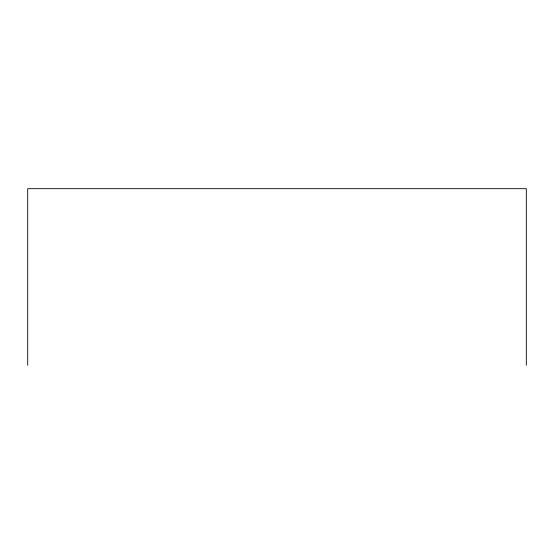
<?xml version="1.0" encoding="UTF-8"?>
<svg xmlns="http://www.w3.org/2000/svg" width="554" height="554" viewBox="0 0 554 554"><rect width="100%" height="100%" fill="white"/><g stroke="black" fill="none" stroke-linecap="round" stroke-linejoin="round"><path stroke-width="0.83" d="M526.3 365.308L526.3 188.692L27.7 188.692L27.7 365.308"/></g></svg>
